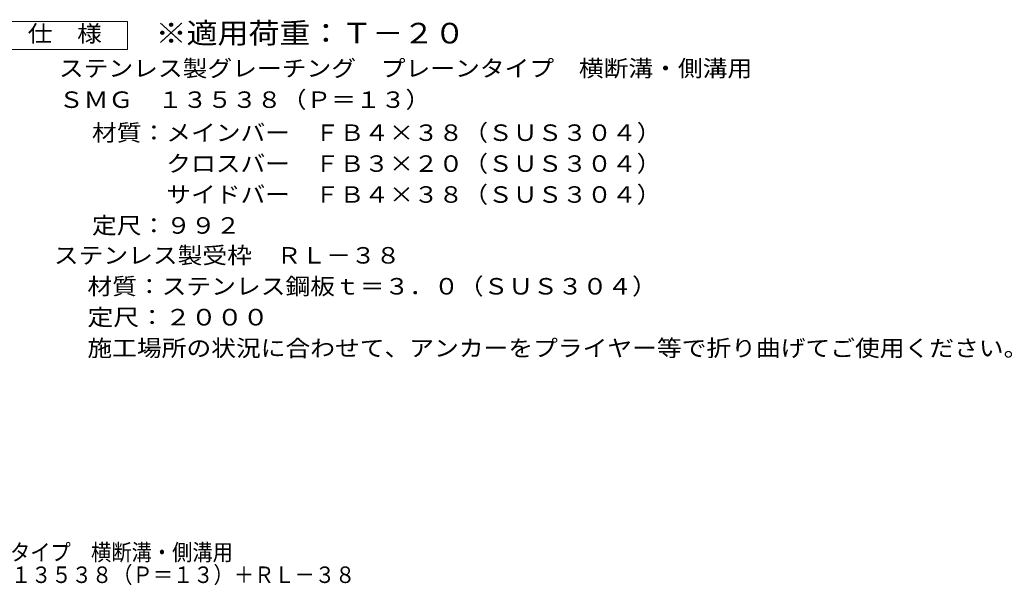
# Model space of a CAD drawing. Units: millimetres on the paper, enlarged 10 times, with parts at other scales. Extents: x -1758 to 1534, y -1365 to 1226.
# Drawn here: x -229 to 1534, y -1365 to -360 of the extents above; entities that cross this region are included whole.
import ezdxf
from ezdxf.enums import TextEntityAlignment as Align

# ---------------------------------------------------------------- set-up
doc = ezdxf.new("R2010")
doc.units = ezdxf.units.MM
doc.header["$LTSCALE"] = 10
doc.layers.add('D-5', color=7, linetype='Continuous', lineweight=9)
doc.layers.add('F-5_F-5ﾚｲﾔ', color=2, linetype='Continuous')
doc.styles.add('ＭＳ ゴシック', font='')
doc.styles.get('ＭＳ ゴシック').set_extended_font_data('MS Gothic')

msp = doc.modelspace()

# ---------------------------------------------------------------- linework, layer by layer
at = {"layer": 'D-5'}
msp.add_lwpolyline([(-262.84, -412.63), (-262.84, -362.63), (-37.84, -362.63), (-37.84, -412.63)], close=True, dxfattribs=at)

# ---------------------------------------------------------------- texts
at = {"layer": 'D-5', "color": 2, "style": 'ＭＳ ゴシック'}
for s, width, p in [('仕\u3000様', 1.1, (-215.34, -407.63)), ('ステンレス製グレーチング\u3000プレーンタイプ\u3000横断溝・側溝用', 1.1, (-159.82, -469.35)), ('ＳＭＧ\u3000１３５３８（Ｐ＝１３）', 1.1, (-159.82, -525.1)), ('材質：メインバー\u3000ＦＢ４×３８（ＳＵＳ３０４）', 1.1, (-101.04, -583.81)), ('\u3000\u3000\u3000クロスバー\u3000ＦＢ３×２０（ＳＵＳ３０４）', 1.1, (-101.04, -638.81)), ('\u3000\u3000\u3000サイドバー\u3000ＦＢ４×３８（ＳＵＳ３０４）', 1.1, (-101.04, -693.81)), ('定尺：９９２', 1.1, (-101.04, -748.81)), ('ステンレス製受枠\u3000ＲＬ－３８', 1.1, (-168.83, -802)), ('材質：ステンレス鋼板ｔ＝３．０（ＳＵＳ３０４）', 1.1, (-109.12, -857)), ('定尺：２０００', 1.15, (-109.12, -912)), ('施工場所の状況に合わせて、アンカーをプライヤー等で折り曲げてご使用ください。', 1.1, (-109.12, -967))]:
    msp.add_text(s, height=29.33, dxfattribs=dict(at, width=width)).set_placement(p, align=Align.BOTTOM_LEFT)
at = {"layer": 'D-5', "color": 3, "style": 'ＭＳ ゴシック', "width": 1.1}
msp.add_text('※適用荷重：Ｔ－２０', height=36.66, dxfattribs=at).set_placement((12.16, -412.63), align=Align.BOTTOM_LEFT)
at = {"layer": 'F-5_F-5ﾚｲﾔ', "style": 'ＭＳ ゴシック', "width": 0.9}
for s, p in [('ステンレス製グレーチング\u3000プレーンタイプ\u3000横断溝・側溝用', (-858.78, -1330.1)), ('ＳＭＧ\u3000１３５３８（Ｐ＝１３）＋ＲＬ－３８', (-389.05, -1370.12))]:
    msp.add_text(s, height=29.33, dxfattribs=at).set_placement(p, align=Align.BOTTOM_LEFT)

doc.saveas('drawing.dxf')
